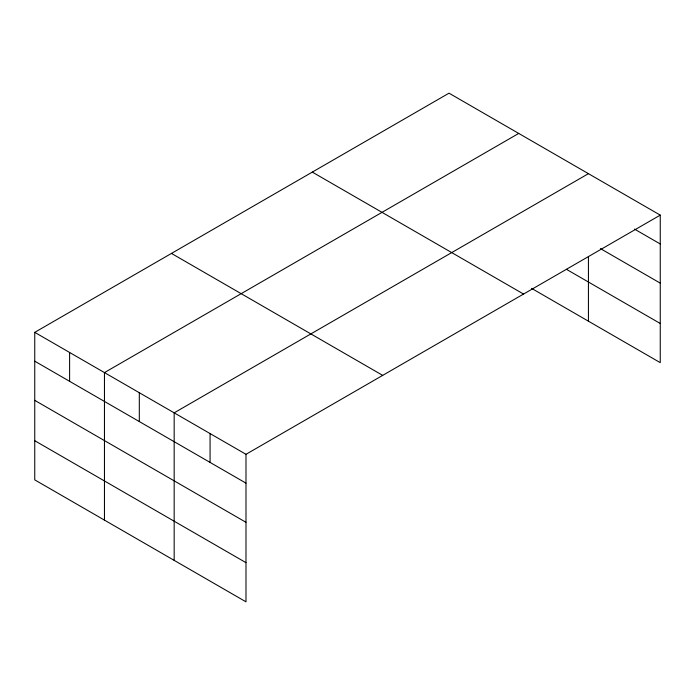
<?xml version="1.0" encoding="UTF-8"?>
<svg xmlns="http://www.w3.org/2000/svg" width="695" height="695" viewBox="0 0 695 695"><rect width="100%" height="100%" fill="white"/><g stroke="black" fill="none" stroke-linecap="round" stroke-linejoin="round"><path stroke-width="1.04" d="M34.75 332.349L245.987 454.304L245.987 601.827L34.75 479.871L34.75 332.349L449.013 93.173L660.25 215.129L660.25 362.651L531.562 288.356M518.722 133.423L104.459 372.598L104.459 520.112M588.43 173.663L174.167 412.839L174.167 560.361M245.987 454.304L660.25 215.129M634.466 229.089L660.25 243.971M600.402 248.584L660.25 283.134M566.416 269.312L660.25 323.488M312.307 172.099L523.543 294.055M171.457 253.423L382.693 375.378M34.75 361.192L245.987 483.147M34.75 400.355L245.987 522.31M34.75 440.708L245.987 562.663M588.43 256.533L588.43 321.186M210.072 433.576L210.072 462.41M139.313 392.718L139.313 421.561M69.604 352.469L69.604 381.312"/></g></svg>
